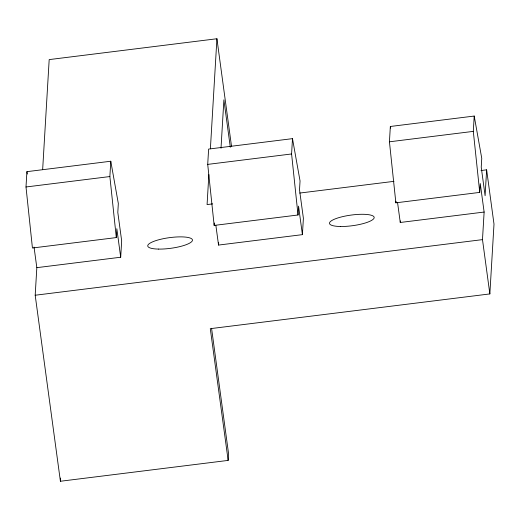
<?xml version="1.0" encoding="UTF-8"?>
<svg xmlns="http://www.w3.org/2000/svg" width="520" height="520" viewBox="0 0 520 520"><rect width="100%" height="100%" fill="white"/><g stroke="black" fill="none" stroke-linecap="round" stroke-linejoin="round"><path stroke-width="0.78" d="M120.698 257.231L116.831 228.728L116.305 237.582L32.435 248.008L26 186.979L26.91 171.659L110.78 161.233L118.326 203.528L117.806 212.388L121.667 240.883L120.698 257.231L36.829 267.657L35.191 295.236L60.411 481.254L228.15 460.401L228.553 453.59L211.562 328.289M42.653 169.611L49.186 59.599L216.925 38.746L231.498 146.185M60.411 481.254L60.6 478.062M116.305 237.582L109.87 176.553L110.78 161.233M302.413 234.644L298.552 206.141L298.025 214.994L214.156 225.42L207.714 164.392L208.624 149.071L292.494 138.645L300.047 180.941L299.52 189.794L303.387 218.296L302.413 234.644L218.543 245.069L215.858 225.277M208.852 174.649L207.077 204.581L212.713 203.879M210.392 148.766L216.925 38.746M214.156 225.42L214.299 223.002M221.006 148.278L223.886 99.847L230.308 147.238M218.543 245.069L218.686 242.73M298.025 214.994L291.584 153.966L292.494 138.645M228.15 460.401L210.288 328.673L489.853 293.923L482.488 239.629L484.126 212.05L480.266 183.547L479.739 192.4L395.87 202.826L389.435 141.804L390.344 126.477L474.214 116.051L481.76 158.353L481.234 167.206L485.101 195.708L486.635 169.826L481 170.528M395.87 202.826L395.967 201.221M484.126 212.05L400.263 222.475L400.354 220.922M479.739 192.4L473.304 131.378L474.214 116.051M489.853 293.923L494 224.114L486.635 169.826M26 186.979L109.87 176.553M207.714 164.392L291.584 153.966M389.435 141.804L473.304 131.378M299.728 193.063L393.985 181.344M35.191 295.236L482.488 239.629M390.344 126.477L390.631 128.076M26.91 171.659L27.339 174.05M397.579 202.683L400.263 222.475M34.034 247.072L36.829 267.657M340.36 226.493A22.562 5.362 -7.7 0 0 374.185 217.607A22.562 5.362 -7.7 0 0 340.918 217.061A22.562 5.362 -7.7 0 0 340.36 226.493M158.645 249.087A22.562 5.362 -7.7 0 0 192.472 240.194A22.562 5.362 -7.7 0 0 159.204 239.649A22.562 5.362 -7.7 0 0 158.645 249.087"/></g></svg>
